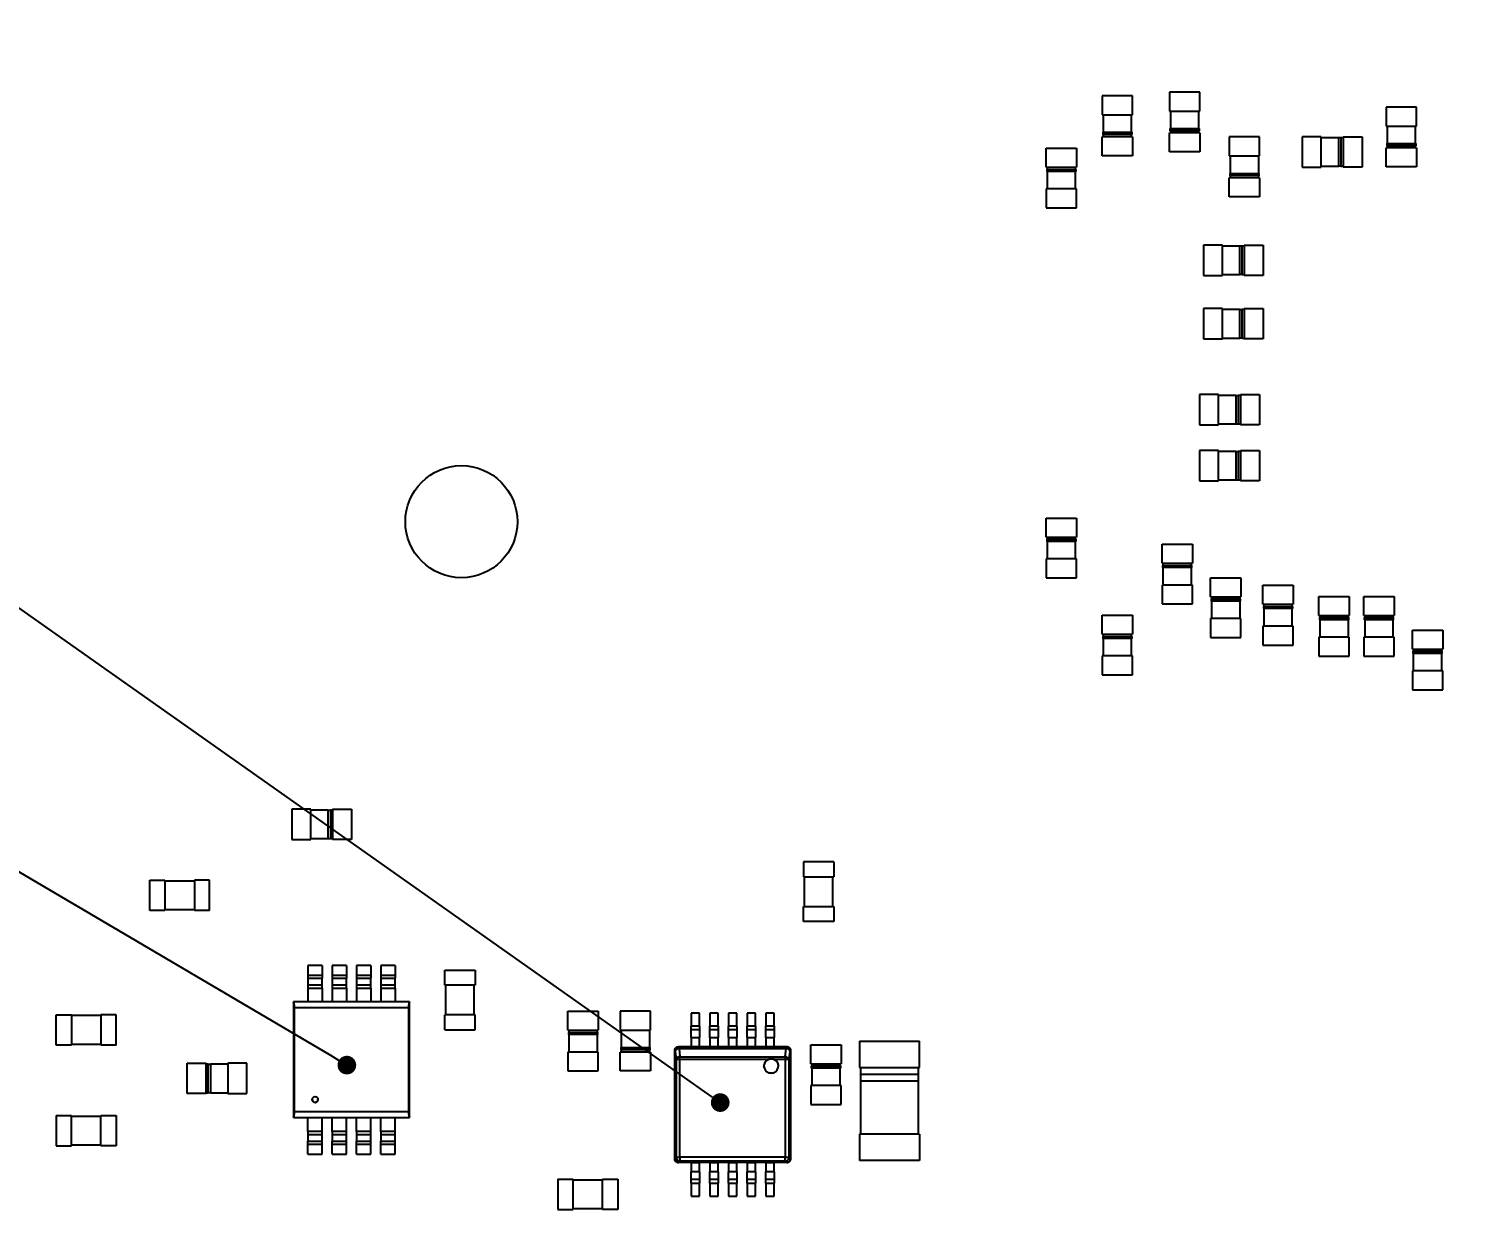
# Model space of a CAD drawing. Header units: millimetres. Extents: x 461 to 1302, y 117 to 711.
# Drawn here: x 994.2 to 1070.6, y 510.1 to 573.3 of the extents above; entities that cross this region are included whole.
import ezdxf
from ezdxf import colors
from ezdxf.entities.mleader import LeaderData, LeaderLine
from ezdxf.math import Vec2, Vec3

# ---------------------------------------------------------------- set-up
doc = ezdxf.new("R2010")
doc.units = ezdxf.units.MM
doc.layers.get('0').update_dxf_attribs({"lineweight": 50})
doc.styles.add('GOST-2.304_Type-B_italic', font='GOST Common Italic.ttf')
doc.dimstyles.new('ISO-25', dxfattribs={"dimtxt": 2.5, "dimasz": 2.5, "dimexe": 1.25, "dimexo": 0.625, "dimtad": 1, "dimtxsty": 'Standard', "dimcen": 2.5, "dimadec": 0, "dimazin": 0, "dimtfac": 1, "dimtmove": 0, "dimatfit": 3, "dimfxl": 1, "dimarcsym": 0})

# ---------------------------------------------------------------- blocks, each defined once
blk = doc.blocks.new('_Dot')
at = {"color": 0, "linetype": 'ByBlock', "lineweight": -2}
blk.add_line((-0.5, 0), (-1, 0), dxfattribs=at)
at = {"color": 0, "linetype": 'ByBlock', "lineweight": 90, "const_width": 0.5}
blk.add_lwpolyline([(-0.25, 0, 1), (0.25, 0, 1)], format="xyb", close=True, dxfattribs=at)
blk = doc.blocks.new('_Open30')
at = {"color": 0, "linetype": 'ByBlock', "lineweight": -2}
for p, q in [((-1, 0.268), (0, 0)), ((0, 0), (-1, -0.268)), ((0, 0), (-1, 0))]:
    blk.add_line(p, q, dxfattribs=at)
blk = doc.blocks.new('*D58')
at = {"color": 0, "lineweight": -2, "transparency": 16777216}
for p, q in [((948.599, 537.973), (948.599, 693.937)), ((1213.414, 641.524), (1213.414, 693.937)), ((1209.414, 692.687), (952.599, 692.687))]:
    blk.add_line(p, q, dxfattribs=at)
at = {"layer": 'Defpoints', "color": 0, "lineweight": 20, "transparency": 16777216}
for p in [(948.599, 692.687), (1213.414, 640.899), (948.599, 537.348)]:
    blk.add_point(p, dxfattribs=at)
at = {"color": 0, "lineweight": -2, "transparency": 16777216, "xscale": 4, "yscale": 4, "zscale": 4, "rotation": 180}
blk.add_blockref('_Open30', (948.599, 692.687), dxfattribs=at)
at = {"color": 0, "lineweight": -2, "transparency": 16777216, "xscale": 4, "yscale": 4, "zscale": 4}
blk.add_blockref('_Open30', (1213.414, 692.687), dxfattribs=at)
at = {"color": 0, "lineweight": 20, "transparency": 16777216, "insert": (1081.006, 695.312), "char_height": 4, "attachment_point": 5, "style": 'GOST-2.304_Type-B_italic'}
blk.add_mtext('133*', dxfattribs=at)

msp = doc.modelspace()

# ---------------------------------------------------------------- linework, layer by layer
at = {"color": 7, "linetype": 'Continuous', "lineweight": 25}
for p, q in [((1055.234, 569.905), (1055.234, 568.889)), ((1056.858, 569.905), (1055.234, 569.905)), ((1056.858, 568.889), (1056.858, 569.905)), ((1051.634, 569.705), (1051.634, 568.689)), ((1053.258, 569.705), (1051.634, 569.705)), ((1053.258, 568.689), (1053.258, 569.705)), ((1066.834, 569.105), (1066.834, 568.089)), ((1068.458, 569.105), (1066.834, 569.105)), ((1068.458, 568.089), (1068.458, 569.105)), ((1051.634, 568.689), (1053.258, 568.689)), ((1051.684, 568.689), (1051.684, 567.755)), ((1053.208, 567.755), (1053.208, 568.689)), ((1055.234, 568.889), (1056.858, 568.889)), ((1055.284, 568.889), (1055.284, 567.955)), ((1056.808, 567.955), (1056.808, 568.889)), ((1051.678, 567.637), (1051.678, 567.755)), ((1051.678, 567.755), (1053.214, 567.755)), ((1051.678, 567.755), (1051.684, 567.755)), ((1053.214, 567.637), (1051.678, 567.637)), ((1051.678, 567.637), (1051.684, 567.637)), ((1051.684, 567.637), (1051.684, 567.521)), ((1053.208, 567.521), (1053.208, 567.637)), ((1053.214, 567.755), (1053.214, 567.637)), ((1056.858, 567.721), (1055.234, 567.721)), ((1055.234, 566.705), (1055.234, 567.721)), ((1055.278, 567.837), (1055.278, 567.955)), ((1055.278, 567.955), (1056.814, 567.955)), ((1055.278, 567.955), (1055.284, 567.955)), ((1056.814, 567.837), (1055.278, 567.837)), ((1055.278, 567.837), (1055.284, 567.837)), ((1055.284, 567.837), (1055.284, 567.721)), ((1056.808, 567.721), (1056.808, 567.837)), ((1056.814, 567.955), (1056.814, 567.837)), ((1056.858, 567.721), (1056.858, 566.705)), ((1066.834, 568.089), (1068.458, 568.089)), ((1066.884, 568.089), (1066.884, 567.155)), ((1068.408, 567.155), (1068.408, 568.089)), ((1048.634, 566.905), (1050.258, 566.905)), ((1048.634, 565.889), (1048.634, 566.905)), ((1050.258, 566.905), (1050.258, 565.889)), ((1053.258, 567.521), (1051.634, 567.521)), ((1051.634, 566.505), (1051.634, 567.521)), ((1053.258, 567.521), (1053.258, 566.505)), ((1058.434, 567.505), (1058.434, 566.489)), ((1060.058, 567.505), (1058.434, 567.505)), ((1060.058, 566.489), (1060.058, 567.505)), ((1062.341, 567.517), (1062.341, 565.893)), ((1063.357, 567.517), (1062.341, 567.517)), ((1063.357, 565.893), (1063.357, 567.517)), ((1064.291, 567.467), (1063.357, 567.467)), ((1064.291, 567.473), (1064.409, 567.473)), ((1064.291, 565.937), (1064.291, 567.473)), ((1064.409, 567.473), (1064.409, 565.937)), ((1064.525, 567.467), (1064.409, 567.467)), ((1064.525, 567.517), (1064.525, 565.893)), ((1064.525, 567.517), (1065.541, 567.517)), ((1065.541, 567.517), (1065.541, 565.893)), ((1068.458, 566.921), (1066.834, 566.921)), ((1066.834, 565.905), (1066.834, 566.921)), ((1066.878, 567.037), (1066.878, 567.155)), ((1066.878, 567.155), (1068.414, 567.155)), ((1066.878, 567.155), (1066.884, 567.155)), ((1068.414, 567.037), (1066.878, 567.037)), ((1066.878, 567.037), (1066.884, 567.037)), ((1066.884, 567.037), (1066.884, 566.921)), ((1068.408, 566.921), (1068.408, 567.037)), ((1068.414, 567.155), (1068.414, 567.037)), ((1068.458, 566.921), (1068.458, 565.905)), ((1053.258, 566.505), (1051.634, 566.505)), ((1056.858, 566.705), (1055.234, 566.705)), ((1058.434, 566.489), (1060.058, 566.489)), ((1058.484, 566.489), (1058.484, 565.555)), ((1060.008, 565.555), (1060.008, 566.489)), ((1048.634, 565.889), (1050.258, 565.889)), ((1048.678, 565.773), (1050.214, 565.773)), ((1048.678, 565.655), (1048.678, 565.773)), ((1050.214, 565.655), (1048.678, 565.655)), ((1048.684, 565.889), (1048.684, 565.773)), ((1048.684, 565.655), (1048.684, 564.721)), ((1050.208, 565.773), (1050.208, 565.889)), ((1050.214, 565.773), (1050.208, 565.773)), ((1050.208, 564.721), (1050.208, 565.655)), ((1050.214, 565.655), (1050.208, 565.655)), ((1050.214, 565.773), (1050.214, 565.655)), ((1060.058, 565.321), (1058.434, 565.321)), ((1058.434, 564.305), (1058.434, 565.321)), ((1058.478, 565.437), (1058.478, 565.555)), ((1058.478, 565.555), (1060.014, 565.555)), ((1058.478, 565.555), (1058.484, 565.555)), ((1060.014, 565.437), (1058.478, 565.437)), ((1058.478, 565.437), (1058.484, 565.437)), ((1058.484, 565.437), (1058.484, 565.321)), ((1060.008, 565.321), (1060.008, 565.437)), ((1060.014, 565.555), (1060.014, 565.437)), ((1060.058, 565.321), (1060.058, 564.305)), ((1062.341, 565.893), (1063.357, 565.893)), ((1063.357, 565.943), (1064.291, 565.943)), ((1064.409, 565.937), (1064.291, 565.937)), ((1064.409, 565.943), (1064.525, 565.943)), ((1065.541, 565.893), (1064.525, 565.893)), ((1068.458, 565.905), (1066.834, 565.905)), ((1050.258, 564.721), (1048.634, 564.721)), ((1048.634, 564.721), (1048.634, 563.705)), ((1050.258, 563.705), (1050.258, 564.721)), ((1048.634, 563.705), (1050.258, 563.705)), ((1060.058, 564.305), (1058.434, 564.305)), ((1057.046, 561.717), (1057.046, 560.093)), ((1058.062, 561.717), (1057.046, 561.717)), ((1058.062, 560.093), (1058.062, 561.717)), ((1058.996, 561.667), (1058.062, 561.667)), ((1058.996, 561.673), (1059.114, 561.673)), ((1058.996, 560.137), (1058.996, 561.673)), ((1059.114, 561.673), (1059.114, 560.137)), ((1059.23, 561.667), (1059.114, 561.667)), ((1059.23, 561.717), (1059.23, 560.093)), ((1059.23, 561.717), (1060.246, 561.717)), ((1060.246, 561.717), (1060.246, 560.093)), ((1057.046, 560.093), (1058.062, 560.093)), ((1058.062, 560.143), (1058.996, 560.143)), ((1059.114, 560.137), (1058.996, 560.137)), ((1059.114, 560.143), (1059.23, 560.143)), ((1060.246, 560.093), (1059.23, 560.093)), ((1057.046, 558.317), (1057.046, 556.693)), ((1058.062, 558.317), (1057.046, 558.317)), ((1058.062, 556.693), (1058.062, 558.317)), ((1058.996, 558.267), (1058.062, 558.267)), ((1058.996, 558.273), (1059.114, 558.273)), ((1058.996, 556.737), (1058.996, 558.273)), ((1059.114, 558.273), (1059.114, 556.737)), ((1059.23, 558.267), (1059.114, 558.267)), ((1059.23, 558.317), (1059.23, 556.693)), ((1059.23, 558.317), (1060.246, 558.317)), ((1060.246, 558.317), (1060.246, 556.693)), ((1057.046, 556.693), (1058.062, 556.693)), ((1058.062, 556.743), (1058.996, 556.743)), ((1059.114, 556.737), (1058.996, 556.737)), ((1059.114, 556.743), (1059.23, 556.743)), ((1060.246, 556.693), (1059.23, 556.693)), ((1056.846, 553.717), (1056.846, 552.093)), ((1057.862, 553.717), (1056.846, 553.717)), ((1057.862, 552.093), (1057.862, 553.717)), ((1058.796, 553.667), (1057.862, 553.667)), ((1058.796, 552.137), (1058.796, 553.673)), ((1058.796, 553.673), (1058.914, 553.673)), ((1058.914, 553.673), (1058.914, 552.137)), ((1059.03, 553.667), (1058.914, 553.667)), ((1059.03, 553.717), (1059.03, 552.093)), ((1059.03, 553.717), (1060.046, 553.717)), ((1060.046, 553.717), (1060.046, 552.093)), ((1056.846, 552.093), (1057.862, 552.093)), ((1057.862, 552.143), (1058.796, 552.143)), ((1058.914, 552.137), (1058.796, 552.137)), ((1058.914, 552.143), (1059.03, 552.143)), ((1060.046, 552.093), (1059.03, 552.093)), ((1056.846, 550.717), (1056.846, 549.093)), ((1057.862, 550.717), (1056.846, 550.717)), ((1057.862, 549.093), (1057.862, 550.717)), ((1059.03, 550.717), (1059.03, 549.093)), ((1059.03, 550.717), (1060.046, 550.717)), ((1060.046, 550.717), (1060.046, 549.093)), ((1058.796, 550.667), (1057.862, 550.667)), ((1058.796, 550.673), (1058.914, 550.673)), ((1058.796, 549.137), (1058.796, 550.673)), ((1058.914, 550.673), (1058.914, 549.137)), ((1059.03, 550.667), (1058.914, 550.667)), ((1056.846, 549.093), (1057.862, 549.093)), ((1057.862, 549.143), (1058.796, 549.143)), ((1058.914, 549.137), (1058.796, 549.137)), ((1058.914, 549.143), (1059.03, 549.143)), ((1060.046, 549.093), (1059.03, 549.093)), ((1048.634, 547.105), (1050.258, 547.105)), ((1048.634, 546.089), (1048.634, 547.105)), ((1050.258, 547.105), (1050.258, 546.089)), ((1048.634, 546.089), (1050.258, 546.089)), ((1048.678, 545.973), (1050.214, 545.973)), ((1048.678, 545.855), (1048.678, 545.973)), ((1050.214, 545.855), (1048.678, 545.855)), ((1048.684, 546.089), (1048.684, 545.973)), ((1048.684, 545.855), (1048.684, 544.921)), ((1050.208, 545.973), (1050.208, 546.089)), ((1050.214, 545.973), (1050.208, 545.973)), ((1050.208, 544.921), (1050.208, 545.855)), ((1050.214, 545.855), (1050.208, 545.855)), ((1050.214, 545.973), (1050.214, 545.855)), ((1054.834, 545.705), (1056.458, 545.705)), ((1054.834, 544.689), (1054.834, 545.705)), ((1056.458, 545.705), (1056.458, 544.689)), ((1050.258, 544.921), (1048.634, 544.921)), ((1048.634, 544.921), (1048.634, 543.905)), ((1050.258, 543.905), (1050.258, 544.921)), ((1054.834, 544.689), (1056.458, 544.689)), ((1054.884, 544.689), (1054.884, 544.573)), ((1056.408, 544.573), (1056.408, 544.689)), ((1048.634, 543.905), (1050.258, 543.905)), ((1054.878, 544.573), (1056.414, 544.573)), ((1054.878, 544.455), (1054.878, 544.573)), ((1056.414, 544.455), (1054.878, 544.455)), ((1054.884, 544.455), (1054.884, 543.521)), ((1056.414, 544.573), (1056.408, 544.573)), ((1056.408, 543.521), (1056.408, 544.455)), ((1056.414, 544.455), (1056.408, 544.455)), ((1056.414, 544.573), (1056.414, 544.455)), ((1057.434, 543.905), (1059.058, 543.905)), ((1057.434, 542.889), (1057.434, 543.905)), ((1059.058, 543.905), (1059.058, 542.889)), ((1056.458, 543.521), (1054.834, 543.521)), ((1054.834, 543.521), (1054.834, 542.505)), ((1056.458, 542.505), (1056.458, 543.521)), ((1060.234, 543.505), (1061.858, 543.505)), ((1060.234, 542.489), (1060.234, 543.505)), ((1061.858, 543.505), (1061.858, 542.489)), ((1054.834, 542.505), (1056.458, 542.505)), ((1057.434, 542.889), (1059.058, 542.889)), ((1057.478, 542.773), (1059.014, 542.773)), ((1057.478, 542.655), (1057.478, 542.773)), ((1059.014, 542.655), (1057.478, 542.655)), ((1057.484, 542.889), (1057.484, 542.773)), ((1057.484, 542.655), (1057.484, 541.721)), ((1059.008, 542.773), (1059.008, 542.889)), ((1059.014, 542.773), (1059.008, 542.773)), ((1059.008, 541.721), (1059.008, 542.655)), ((1059.014, 542.655), (1059.008, 542.655)), ((1059.014, 542.773), (1059.014, 542.655)), ((1060.234, 542.489), (1061.858, 542.489)), ((1060.278, 542.373), (1061.814, 542.373)), ((1060.278, 542.255), (1060.278, 542.373)), ((1060.284, 542.489), (1060.284, 542.373)), ((1061.808, 542.373), (1061.808, 542.489)), ((1061.814, 542.373), (1061.808, 542.373)), ((1061.814, 542.373), (1061.814, 542.255)), ((1063.234, 542.905), (1064.858, 542.905)), ((1063.234, 541.889), (1063.234, 542.905)), ((1064.858, 542.905), (1064.858, 541.889)), ((1065.634, 542.905), (1067.258, 542.905)), ((1065.634, 541.889), (1065.634, 542.905)), ((1067.258, 542.905), (1067.258, 541.889)), ((1051.634, 541.905), (1053.258, 541.905)), ((1051.634, 540.889), (1051.634, 541.905)), ((1053.258, 541.905), (1053.258, 540.889)), ((1059.058, 541.721), (1057.434, 541.721)), ((1057.434, 541.721), (1057.434, 540.705)), ((1059.058, 540.705), (1059.058, 541.721)), ((1061.814, 542.255), (1060.278, 542.255)), ((1060.284, 542.255), (1060.284, 541.321)), ((1061.808, 541.321), (1061.808, 542.255)), ((1061.814, 542.255), (1061.808, 542.255)), ((1063.234, 541.889), (1064.858, 541.889)), ((1063.278, 541.773), (1064.814, 541.773)), ((1063.278, 541.655), (1063.278, 541.773)), ((1064.814, 541.655), (1063.278, 541.655)), ((1063.284, 541.889), (1063.284, 541.773)), ((1063.284, 541.655), (1063.284, 540.721)), ((1064.808, 541.773), (1064.808, 541.889)), ((1064.814, 541.773), (1064.808, 541.773)), ((1064.808, 540.721), (1064.808, 541.655)), ((1064.814, 541.655), (1064.808, 541.655)), ((1064.814, 541.773), (1064.814, 541.655)), ((1065.634, 541.889), (1067.258, 541.889)), ((1065.678, 541.773), (1067.214, 541.773)), ((1065.678, 541.655), (1065.678, 541.773)), ((1067.214, 541.655), (1065.678, 541.655)), ((1065.684, 541.889), (1065.684, 541.773)), ((1065.684, 541.655), (1065.684, 540.721)), ((1067.208, 541.773), (1067.208, 541.889)), ((1067.214, 541.773), (1067.208, 541.773)), ((1067.208, 540.721), (1067.208, 541.655)), ((1067.214, 541.655), (1067.208, 541.655)), ((1067.214, 541.773), (1067.214, 541.655)), ((1051.634, 540.889), (1053.258, 540.889)), ((1051.678, 540.773), (1053.214, 540.773)), ((1051.678, 540.655), (1051.678, 540.773)), ((1051.678, 540.773), (1051.678, 540.773)), ((1051.684, 540.889), (1051.684, 540.773)), ((1051.684, 540.773), (1051.684, 540.773)), ((1053.208, 540.773), (1053.208, 540.889)), ((1053.214, 540.773), (1053.208, 540.773)), ((1053.214, 540.773), (1053.214, 540.655)), ((1061.858, 541.321), (1060.234, 541.321)), ((1060.234, 541.321), (1060.234, 540.305)), ((1061.858, 540.305), (1061.858, 541.321)), ((1068.234, 541.105), (1069.858, 541.105)), ((1068.234, 540.089), (1068.234, 541.105)), ((1069.858, 541.105), (1069.858, 540.089)), ((1053.214, 540.655), (1051.678, 540.655)), ((1051.684, 540.655), (1051.684, 539.721)), ((1053.208, 539.721), (1053.208, 540.655)), ((1053.214, 540.655), (1053.208, 540.655)), ((1057.434, 540.705), (1059.058, 540.705)), ((1060.234, 540.305), (1061.858, 540.305)), ((1064.858, 540.721), (1063.234, 540.721)), ((1063.234, 540.721), (1063.234, 539.705)), ((1064.858, 539.705), (1064.858, 540.721)), ((1067.258, 540.721), (1065.634, 540.721)), ((1065.634, 540.721), (1065.634, 539.705)), ((1067.258, 539.705), (1067.258, 540.721)), ((1068.234, 540.089), (1069.858, 540.089)), ((1068.284, 540.089), (1068.284, 539.973)), ((1069.808, 539.973), (1069.808, 540.089)), ((1053.258, 539.721), (1051.634, 539.721)), ((1051.634, 539.721), (1051.634, 538.705)), ((1053.258, 538.705), (1053.258, 539.721)), ((1063.234, 539.705), (1064.858, 539.705)), ((1065.634, 539.705), (1067.258, 539.705)), ((1068.278, 539.973), (1069.814, 539.973)), ((1068.278, 539.855), (1068.278, 539.973)), ((1069.814, 539.855), (1068.278, 539.855)), ((1068.284, 539.855), (1068.284, 538.921)), ((1069.814, 539.973), (1069.808, 539.973)), ((1069.808, 538.921), (1069.808, 539.855)), ((1069.814, 539.855), (1069.808, 539.855)), ((1069.814, 539.973), (1069.814, 539.855)), ((1051.634, 538.705), (1053.258, 538.705)), ((1069.858, 538.921), (1068.234, 538.921)), ((1068.234, 538.921), (1068.234, 537.905)), ((1069.858, 537.905), (1069.858, 538.921)), ((1068.234, 537.905), (1069.858, 537.905)), ((1008.246, 531.517), (1008.246, 529.893)), ((1009.262, 531.517), (1008.246, 531.517)), ((1009.262, 529.893), (1009.262, 531.517)), ((1010.196, 531.467), (1009.262, 531.467)), ((1010.196, 531.473), (1010.314, 531.473)), ((1010.196, 529.937), (1010.196, 531.473)), ((1010.314, 531.473), (1010.314, 529.937)), ((1010.43, 531.467), (1010.314, 531.467)), ((1010.43, 531.517), (1010.43, 529.893)), ((1010.43, 531.517), (1011.446, 531.517)), ((1011.446, 531.517), (1011.446, 529.893)), ((1008.246, 529.893), (1009.262, 529.893)), ((1009.262, 529.943), (1010.196, 529.943)), ((1010.314, 529.937), (1010.196, 529.937)), ((1010.314, 529.943), (1010.43, 529.943)), ((1011.446, 529.893), (1010.43, 529.893)), ((1037.258, 528.705), (1035.634, 528.705)), ((1035.634, 528.705), (1035.634, 527.893)), ((1037.258, 528.705), (1037.258, 527.893)), ((1035.634, 527.893), (1037.258, 527.893)), ((1035.684, 527.893), (1035.684, 526.317)), ((1037.208, 526.317), (1037.208, 527.893)), ((1000.646, 526.093), (1000.646, 527.717)), ((1000.646, 527.717), (1001.458, 527.717)), ((1001.458, 527.717), (1001.458, 526.093)), ((1003.034, 527.667), (1001.458, 527.667)), ((1003.034, 527.717), (1003.034, 526.093)), ((1003.846, 527.717), (1003.034, 527.717)), ((1003.846, 526.093), (1003.846, 527.717)), ((1035.634, 526.317), (1037.258, 526.317)), ((1035.634, 525.505), (1035.634, 526.317)), ((1037.258, 526.317), (1037.258, 525.505)), ((1001.458, 526.093), (1000.646, 526.093)), ((1001.458, 526.143), (1003.034, 526.143)), ((1003.846, 526.093), (1003.034, 526.093)), ((1037.258, 525.505), (1035.634, 525.505)), ((1009.878, 523.159), (1009.116, 523.159)), ((1009.116, 523.159), (1009.116, 522.637)), ((1009.116, 522.637), (1009.878, 522.637)), ((1009.878, 522.462), (1009.116, 522.462)), ((1009.116, 522.462), (1009.116, 522.12)), ((1009.878, 523.159), (1009.878, 522.637)), ((1009.878, 522.12), (1009.878, 522.462)), ((1011.178, 523.159), (1010.416, 523.159)), ((1010.416, 523.159), (1010.416, 522.637)), ((1010.416, 522.637), (1011.178, 522.637)), ((1011.178, 522.462), (1010.416, 522.462)), ((1010.416, 522.462), (1010.416, 522.12)), ((1011.178, 523.159), (1011.178, 522.637)), ((1011.178, 522.12), (1011.178, 522.462)), ((1012.476, 523.159), (1011.714, 523.159)), ((1011.714, 523.159), (1011.714, 522.637)), ((1011.714, 522.637), (1012.476, 522.637)), ((1012.476, 522.462), (1011.714, 522.462)), ((1011.714, 522.462), (1011.714, 522.12)), ((1012.476, 523.159), (1012.476, 522.637)), ((1012.476, 522.12), (1012.476, 522.462)), ((1013.776, 523.159), (1013.014, 523.159)), ((1013.014, 523.159), (1013.014, 522.637)), ((1013.014, 522.637), (1013.776, 522.637)), ((1013.776, 522.462), (1013.014, 522.462)), ((1013.014, 522.462), (1013.014, 522.12)), ((1013.776, 523.159), (1013.776, 522.637)), ((1013.776, 522.12), (1013.776, 522.462)), ((1016.434, 522.093), (1016.434, 522.905)), ((1016.434, 522.905), (1018.058, 522.905)), ((1018.058, 522.905), (1018.058, 522.093)), ((1009.116, 522.12), (1009.878, 522.12)), ((1009.116, 521.943), (1009.116, 521.203)), ((1009.116, 521.943), (1009.878, 521.943)), ((1009.878, 521.943), (1009.878, 521.203)), ((1010.416, 522.12), (1011.178, 522.12)), ((1010.416, 521.943), (1010.416, 521.203)), ((1010.416, 521.943), (1011.178, 521.943)), ((1011.178, 521.943), (1011.178, 521.203)), ((1011.714, 522.12), (1012.476, 522.12)), ((1011.714, 521.943), (1011.714, 521.203)), ((1011.714, 521.943), (1012.476, 521.943)), ((1012.476, 521.943), (1012.476, 521.203)), ((1013.014, 522.12), (1013.776, 522.12)), ((1013.014, 521.943), (1013.776, 521.943)), ((1013.014, 521.943), (1013.014, 521.203)), ((1013.776, 521.943), (1013.776, 521.203)), ((1018.058, 522.093), (1016.434, 522.093)), ((1016.484, 522.093), (1016.484, 520.517)), ((1018.008, 520.517), (1018.008, 522.093)), ((1008.348, 521.2), (1008.346, 521.203)), ((1008.346, 521.203), (1008.346, 515.007)), ((1009.116, 521.204), (1008.348, 521.204)), ((1008.348, 521.204), (1008.348, 521.203)), ((1008.348, 521.203), (1008.348, 515.007)), ((1008.348, 521.203), (1008.398, 520.899)), ((1014.544, 521.203), (1008.348, 521.203)), ((1008.398, 520.899), (1008.348, 521.203)), ((1008.398, 515.311), (1008.398, 520.899)), ((1008.398, 520.899), (1014.494, 520.899)), ((1010.416, 521.204), (1009.878, 521.204)), ((1011.714, 521.204), (1011.178, 521.204)), ((1013.014, 521.204), (1012.476, 521.204)), ((1014.544, 521.204), (1013.776, 521.204)), ((1014.493, 520.899), (1014.544, 521.203)), ((1014.544, 521.203), (1014.494, 520.899)), ((1014.494, 520.899), (1014.494, 515.311)), ((1014.544, 521.203), (1014.544, 521.204)), ((1014.544, 515.007), (1014.544, 521.203)), ((1014.546, 521.203), (1014.544, 521.2)), ((1014.546, 515.007), (1014.546, 521.203)), ((995.646, 518.893), (995.646, 520.517)), ((995.646, 520.517), (996.458, 520.517)), ((996.458, 520.517), (996.458, 518.893)), ((998.034, 520.467), (996.458, 520.467)), ((998.034, 520.517), (998.034, 518.893)), ((998.846, 520.517), (998.034, 520.517)), ((998.846, 518.893), (998.846, 520.517)), ((1018.058, 520.517), (1016.434, 520.517)), ((1016.434, 519.705), (1016.434, 520.517)), ((1018.058, 519.705), (1018.058, 520.517)), ((1023.034, 520.705), (1024.658, 520.705)), ((1023.034, 519.689), (1023.034, 520.705)), ((1024.658, 520.705), (1024.658, 519.689)), ((1025.834, 520.705), (1025.834, 519.689)), ((1027.458, 520.705), (1025.834, 520.705)), ((1027.458, 519.689), (1027.458, 520.705)), ((1030.066, 520.605), (1029.626, 520.605)), ((1029.626, 520.605), (1029.626, 519.905)), ((1030.066, 519.905), (1030.066, 520.605)), ((1031.066, 520.605), (1030.626, 520.605)), ((1030.626, 520.605), (1030.626, 519.905)), ((1031.066, 519.905), (1031.066, 520.605)), ((1032.066, 520.605), (1031.626, 520.605)), ((1031.626, 520.605), (1031.626, 519.905)), ((1032.066, 519.905), (1032.066, 520.605)), ((1033.066, 520.605), (1032.626, 520.605)), ((1032.626, 520.605), (1032.626, 519.905)), ((1033.066, 519.905), (1033.066, 520.605)), ((1034.066, 520.605), (1033.626, 520.605)), ((1033.626, 520.605), (1033.626, 519.905)), ((1034.066, 519.905), (1034.066, 520.605)), ((1016.434, 519.705), (1018.058, 519.705)), ((1023.034, 519.689), (1024.658, 519.689)), ((1023.078, 519.573), (1024.614, 519.573)), ((1023.078, 519.455), (1023.078, 519.573)), ((1024.614, 519.455), (1023.078, 519.455)), ((1023.084, 519.689), (1023.084, 519.573)), ((1023.084, 519.455), (1023.084, 518.521)), ((1024.608, 519.573), (1024.608, 519.689)), ((1024.614, 519.573), (1024.608, 519.573)), ((1024.608, 518.521), (1024.608, 519.455)), ((1024.614, 519.455), (1024.608, 519.455)), ((1024.614, 519.573), (1024.614, 519.455)), ((1025.834, 519.689), (1027.458, 519.689)), ((1025.884, 519.689), (1025.884, 518.755)), ((1027.408, 518.755), (1027.408, 519.689)), ((1030.066, 519.905), (1029.626, 519.905)), ((1029.626, 519.705), (1029.626, 519.905)), ((1030.066, 519.705), (1029.626, 519.705)), ((1029.626, 519.305), (1029.626, 519.705)), ((1030.066, 519.905), (1030.066, 519.705)), ((1030.066, 519.705), (1030.066, 519.305)), ((1031.066, 519.905), (1030.626, 519.905)), ((1030.626, 519.705), (1030.626, 519.905)), ((1031.066, 519.705), (1030.626, 519.705)), ((1030.626, 519.305), (1030.626, 519.705)), ((1031.066, 519.905), (1031.066, 519.705)), ((1031.066, 519.705), (1031.066, 519.305)), ((1032.066, 519.905), (1031.626, 519.905)), ((1031.626, 519.705), (1031.626, 519.905)), ((1032.066, 519.705), (1031.626, 519.705)), ((1031.626, 519.305), (1031.626, 519.705)), ((1032.066, 519.905), (1032.066, 519.705)), ((1032.066, 519.705), (1032.066, 519.305)), ((1033.066, 519.905), (1032.626, 519.905)), ((1032.626, 519.705), (1032.626, 519.905)), ((1033.066, 519.705), (1032.626, 519.705)), ((1032.626, 519.305), (1032.626, 519.705)), ((1033.066, 519.905), (1033.066, 519.705)), ((1033.066, 519.705), (1033.066, 519.305)), ((1034.066, 519.905), (1033.626, 519.905)), ((1033.626, 519.705), (1033.626, 519.905)), ((1034.066, 519.705), (1033.626, 519.705)), ((1033.626, 519.305), (1033.626, 519.705)), ((1034.066, 519.905), (1034.066, 519.705)), ((1034.066, 519.705), (1034.066, 519.305)), ((996.458, 518.893), (995.646, 518.893)), ((996.458, 518.943), (998.034, 518.943)), ((998.846, 518.893), (998.034, 518.893)), ((1025.878, 518.637), (1025.878, 518.755)), ((1025.878, 518.755), (1027.414, 518.755)), ((1025.878, 518.755), (1025.884, 518.755)), ((1027.414, 518.637), (1025.878, 518.637)), ((1025.878, 518.637), (1025.884, 518.637)), ((1025.884, 518.637), (1025.884, 518.521)), ((1027.408, 518.521), (1027.408, 518.637)), ((1027.414, 518.755), (1027.414, 518.637)), ((1028.747, 518.605), (1028.746, 518.605)), ((1028.746, 518.605), (1028.746, 512.805)), ((1028.747, 512.805), (1028.747, 518.605)), ((1028.747, 518.605), (1028.78, 518.573)), ((1028.78, 518.573), (1028.827, 518.123)), ((1028.946, 518.805), (1028.946, 518.804)), ((1029.626, 518.805), (1028.946, 518.805)), ((1028.946, 518.804), (1028.978, 518.772)), ((1028.946, 518.804), (1034.746, 518.804)), ((1028.978, 518.772), (1028.978, 518.714)), ((1028.978, 518.772), (1034.713, 518.772)), ((1028.978, 518.714), (1029.026, 518.264)), ((1028.978, 518.714), (1034.713, 518.714)), ((1029.626, 519.305), (1030.066, 519.305)), ((1029.626, 519.305), (1029.626, 518.805)), ((1030.066, 518.805), (1029.626, 518.805)), ((1030.066, 518.805), (1030.066, 519.305)), ((1030.626, 518.805), (1030.066, 518.805)), ((1030.626, 519.305), (1031.066, 519.305)), ((1030.626, 519.305), (1030.626, 518.805)), ((1031.066, 518.805), (1030.626, 518.805)), ((1031.066, 518.805), (1031.066, 519.305)), ((1031.626, 518.805), (1031.066, 518.805)), ((1031.626, 519.305), (1032.066, 519.305)), ((1031.626, 519.305), (1031.626, 518.805)), ((1032.066, 518.805), (1031.626, 518.805)), ((1032.066, 518.805), (1032.066, 519.305)), ((1032.626, 518.805), (1032.066, 518.805)), ((1032.626, 519.305), (1033.066, 519.305)), ((1032.626, 519.305), (1032.626, 518.805)), ((1033.066, 518.805), (1032.626, 518.805)), ((1033.066, 518.805), (1033.066, 519.305)), ((1033.626, 518.805), (1033.066, 518.805)), ((1033.626, 519.305), (1034.066, 519.305)), ((1033.626, 519.305), (1033.626, 518.805)), ((1034.066, 518.805), (1033.626, 518.805)), ((1034.066, 518.805), (1034.066, 519.305)), ((1034.746, 518.805), (1034.066, 518.805)), ((1034.666, 518.264), (1034.713, 518.714)), ((1034.713, 518.772), (1034.746, 518.804)), ((1034.713, 518.714), (1034.713, 518.772)), ((1034.799, 518.798), (1034.743, 518.805)), ((1034.746, 518.804), (1034.746, 518.805)), ((1034.912, 518.573), (1034.865, 518.123)), ((1034.945, 518.605), (1034.912, 518.573)), ((1034.945, 518.605), (1034.945, 512.805)), ((1034.946, 518.605), (1034.945, 518.605)), ((1034.946, 518.605), (1034.946, 512.805)), ((1036.034, 518.905), (1037.658, 518.905)), ((1036.034, 517.889), (1036.034, 518.905)), ((1037.658, 518.905), (1037.658, 517.889)), ((1038.646, 519.105), (1038.646, 517.683)), ((1038.646, 519.105), (1041.846, 519.105)), ((1041.846, 517.683), (1041.846, 519.105)), ((1002.646, 517.917), (1003.662, 517.917)), ((1002.646, 516.293), (1002.646, 517.917)), ((1003.662, 516.293), (1003.662, 517.917)), ((1003.778, 517.867), (1003.662, 517.867)), ((1003.778, 516.337), (1003.778, 517.873)), ((1003.778, 517.873), (1003.896, 517.873)), ((1003.896, 517.873), (1003.896, 516.337)), ((1004.83, 517.867), (1003.896, 517.867)), ((1005.846, 517.917), (1004.83, 517.917)), ((1004.83, 517.917), (1004.83, 516.293)), ((1005.846, 516.293), (1005.846, 517.917)), ((1024.658, 518.521), (1023.034, 518.521)), ((1023.034, 518.521), (1023.034, 517.505)), ((1024.658, 517.505), (1024.658, 518.521)), ((1027.458, 518.521), (1025.834, 518.521)), ((1025.834, 517.505), (1025.834, 518.521)), ((1027.458, 518.521), (1027.458, 517.505)), ((1029.026, 518.123), (1028.827, 518.123)), ((1028.827, 518.123), (1028.827, 512.885)), ((1029.026, 518.123), (1029.026, 518.264)), ((1029.026, 518.264), (1034.666, 518.264)), ((1033.747, 518.123), (1029.026, 518.123)), ((1029.026, 512.885), (1029.026, 518.123)), ((1033.664, 518.064), (1033.753, 518.124)), ((1034.068, 518.127), (1034.118, 518.093)), ((1034.666, 518.123), (1034.078, 518.123)), ((1034.666, 518.264), (1034.666, 518.123)), ((1034.865, 518.123), (1034.666, 518.123)), ((1034.666, 518.123), (1034.666, 512.885)), ((1034.865, 518.123), (1034.865, 512.885)), ((1036.034, 517.889), (1036.034, 517.889)), ((1036.034, 517.889), (1037.658, 517.889)), ((1036.084, 517.889), (1036.084, 517.773)), ((1036.084, 517.889), (1036.084, 517.889)), ((1037.608, 517.773), (1037.608, 517.889)), ((1037.608, 517.889), (1037.608, 517.889)), ((1037.658, 517.889), (1037.658, 517.889)), ((1023.034, 517.505), (1024.658, 517.505)), ((1027.458, 517.505), (1025.834, 517.505)), ((1033.536, 517.717), (1033.526, 517.766)), ((1033.912, 517.385), (1033.827, 517.401)), ((1033.976, 517.397), (1033.912, 517.385)), ((1036.078, 517.773), (1037.614, 517.773)), ((1036.078, 517.655), (1036.078, 517.773)), ((1037.614, 517.655), (1036.078, 517.655)), ((1036.084, 517.655), (1036.084, 516.721)), ((1037.614, 517.773), (1037.608, 517.773)), ((1037.608, 516.721), (1037.608, 517.655)), ((1037.614, 517.655), (1037.608, 517.655)), ((1037.614, 517.773), (1037.614, 517.655)), ((1038.646, 517.683), (1041.846, 517.683)), ((1038.692, 517.327), (1038.692, 516.971)), ((1038.692, 517.327), (1041.8, 517.327)), ((1038.696, 517.683), (1038.696, 517.327)), ((1041.796, 517.327), (1041.796, 517.683)), ((1041.8, 517.327), (1041.796, 517.327)), ((1041.8, 516.971), (1041.8, 517.327)), ((1003.662, 516.293), (1002.646, 516.293)), ((1003.662, 516.343), (1003.778, 516.343)), ((1003.896, 516.337), (1003.778, 516.337)), ((1003.896, 516.343), (1004.83, 516.343)), ((1004.83, 516.293), (1005.846, 516.293)), ((1037.658, 516.721), (1036.034, 516.721)), ((1036.034, 516.721), (1036.034, 515.705)), ((1037.658, 515.705), (1037.658, 516.721)), ((1038.692, 516.971), (1041.8, 516.971)), ((1038.696, 516.971), (1038.696, 514.127)), ((1041.8, 516.971), (1041.796, 516.971)), ((1041.796, 514.127), (1041.796, 516.971)), ((1036.034, 515.705), (1037.658, 515.705)), ((995.646, 515.117), (995.646, 513.493)), ((995.646, 515.117), (996.458, 515.117)), ((996.458, 513.493), (996.458, 515.117)), ((998.034, 515.067), (996.458, 515.067)), ((998.034, 513.493), (998.034, 515.117)), ((998.034, 515.117), (998.846, 515.117)), ((998.846, 515.117), (998.846, 513.493)), ((1008.346, 515.007), (1008.348, 515.011)), ((1008.348, 515.007), (1008.398, 515.312)), ((1008.398, 515.311), (1008.348, 515.007)), ((1008.348, 515.007), (1009.116, 515.007)), ((1008.348, 515.007), (1008.348, 515.007)), ((1008.348, 515.007), (1014.544, 515.007)), ((1014.494, 515.311), (1008.398, 515.311)), ((1009.116, 514.267), (1009.116, 515.007)), ((1009.878, 515.007), (1010.416, 515.007)), ((1009.878, 514.267), (1009.878, 515.007)), ((1010.416, 514.267), (1010.416, 515.007)), ((1011.178, 515.007), (1011.714, 515.007)), ((1011.178, 514.267), (1011.178, 515.007)), ((1011.714, 514.267), (1011.714, 515.007)), ((1012.476, 515.007), (1013.014, 515.007)), ((1012.476, 514.267), (1012.476, 515.007)), ((1013.014, 514.267), (1013.014, 515.007)), ((1013.776, 515.007), (1014.544, 515.007)), ((1013.776, 514.267), (1013.776, 515.007)), ((1014.544, 515.007), (1014.493, 515.311)), ((1014.494, 515.312), (1014.544, 515.007)), ((1014.544, 515.011), (1014.546, 515.007)), ((1014.544, 515.007), (1014.544, 515.007)), ((1009.878, 514.267), (1009.116, 514.267)), ((1009.878, 514.091), (1009.116, 514.091)), ((1009.116, 514.091), (1009.116, 513.749)), ((1009.878, 513.749), (1009.878, 514.091)), ((1011.178, 514.267), (1010.416, 514.267)), ((1011.178, 514.091), (1010.416, 514.091)), ((1010.416, 514.091), (1010.416, 513.749)), ((1011.178, 513.749), (1011.178, 514.091)), ((1012.476, 514.267), (1011.714, 514.267)), ((1012.476, 514.091), (1011.714, 514.091)), ((1011.714, 514.091), (1011.714, 513.749)), ((1012.476, 513.749), (1012.476, 514.091)), ((1013.776, 514.267), (1013.014, 514.267)), ((1013.776, 514.091), (1013.014, 514.091)), ((1013.014, 514.091), (1013.014, 513.749)), ((1013.776, 513.749), (1013.776, 514.091)), ((1038.646, 514.127), (1038.646, 512.705)), ((1041.846, 514.127), (1038.646, 514.127)), ((1041.846, 514.127), (1041.846, 512.705)), ((995.646, 513.493), (996.458, 513.493)), ((996.458, 513.543), (998.034, 513.543)), ((998.846, 513.493), (998.034, 513.493)), ((1009.116, 513.749), (1009.878, 513.749)), ((1009.878, 513.573), (1009.116, 513.573)), ((1009.116, 513.051), (1009.116, 513.573)), ((1009.878, 513.051), (1009.878, 513.573)), ((1010.416, 513.749), (1011.178, 513.749)), ((1011.178, 513.573), (1010.416, 513.573)), ((1010.416, 513.051), (1010.416, 513.573)), ((1011.178, 513.051), (1011.178, 513.573)), ((1011.714, 513.749), (1012.476, 513.749)), ((1012.476, 513.573), (1011.714, 513.573)), ((1011.714, 513.051), (1011.714, 513.573)), ((1012.476, 513.051), (1012.476, 513.573)), ((1013.014, 513.749), (1013.776, 513.749)), ((1013.776, 513.573), (1013.014, 513.573)), ((1013.014, 513.051), (1013.014, 513.573)), ((1013.776, 513.051), (1013.776, 513.573)), ((1009.116, 513.051), (1009.878, 513.051)), ((1010.416, 513.051), (1011.178, 513.051)), ((1011.714, 513.051), (1012.476, 513.051)), ((1013.014, 513.051), (1013.776, 513.051)), ((1028.746, 512.808), (1028.753, 512.753)), ((1028.746, 512.805), (1028.747, 512.805)), ((1028.827, 512.885), (1028.747, 512.805)), ((1028.827, 512.885), (1029.026, 512.885)), ((1028.946, 512.607), (1029.026, 512.686)), ((1034.746, 512.607), (1028.946, 512.607)), ((1028.946, 512.607), (1028.946, 512.605)), ((1029.626, 512.605), (1028.946, 512.605)), ((1034.666, 512.885), (1029.026, 512.885)), ((1029.026, 512.885), (1029.026, 512.686)), ((1029.026, 512.686), (1034.666, 512.686)), ((1029.626, 512.605), (1030.066, 512.605)), ((1029.626, 512.605), (1029.626, 512.105)), ((1030.066, 512.105), (1030.066, 512.605)), ((1030.626, 512.605), (1030.066, 512.605)), ((1030.626, 512.605), (1031.066, 512.605)), ((1030.626, 512.605), (1030.626, 512.105)), ((1031.066, 512.105), (1031.066, 512.605)), ((1031.626, 512.605), (1031.066, 512.605)), ((1031.626, 512.605), (1032.066, 512.605)), ((1031.626, 512.605), (1031.626, 512.105)), ((1032.066, 512.105), (1032.066, 512.605)), ((1032.626, 512.605), (1032.066, 512.605)), ((1032.626, 512.605), (1033.066, 512.605)), ((1032.626, 512.605), (1032.626, 512.105)), ((1033.066, 512.105), (1033.066, 512.605)), ((1033.626, 512.605), (1033.066, 512.605)), ((1033.626, 512.605), (1034.066, 512.605)), ((1033.626, 512.605), (1033.626, 512.105)), ((1034.066, 512.105), (1034.066, 512.605)), ((1034.746, 512.605), (1034.066, 512.605)), ((1034.666, 512.686), (1034.666, 512.885)), ((1034.666, 512.885), (1034.865, 512.885)), ((1034.666, 512.686), (1034.746, 512.607)), ((1034.746, 512.605), (1034.746, 512.607)), ((1034.865, 512.885), (1034.945, 512.805)), ((1034.939, 512.753), (1034.946, 512.808)), ((1034.945, 512.805), (1034.946, 512.805)), ((1041.846, 512.705), (1038.646, 512.705)), ((1022.496, 511.717), (1022.496, 510.093)), ((1022.496, 511.717), (1023.308, 511.717)), ((1023.308, 510.093), (1023.308, 511.717)), ((1024.884, 511.717), (1025.696, 511.717)), ((1024.884, 510.093), (1024.884, 511.717)), ((1025.696, 511.717), (1025.696, 510.093)), ((1030.066, 512.105), (1029.626, 512.105)), ((1029.626, 511.705), (1029.626, 512.105)), ((1029.626, 511.705), (1030.066, 511.705)), ((1029.626, 511.505), (1029.626, 511.705)), ((1030.066, 512.105), (1030.066, 511.705)), ((1030.066, 511.705), (1030.066, 511.505)), ((1031.066, 512.105), (1030.626, 512.105)), ((1030.626, 511.705), (1030.626, 512.105)), ((1030.626, 511.705), (1031.066, 511.705)), ((1030.626, 511.505), (1030.626, 511.705)), ((1031.066, 512.105), (1031.066, 511.705)), ((1031.066, 511.705), (1031.066, 511.505)), ((1032.066, 512.105), (1031.626, 512.105)), ((1031.626, 511.705), (1031.626, 512.105)), ((1031.626, 511.705), (1032.066, 511.705)), ((1031.626, 511.505), (1031.626, 511.705)), ((1032.066, 512.105), (1032.066, 511.705)), ((1032.066, 511.705), (1032.066, 511.505)), ((1033.066, 512.105), (1032.626, 512.105)), ((1032.626, 511.705), (1032.626, 512.105)), ((1032.626, 511.705), (1033.066, 511.705)), ((1032.626, 511.505), (1032.626, 511.705)), ((1033.066, 512.105), (1033.066, 511.705)), ((1033.066, 511.705), (1033.066, 511.505)), ((1034.066, 512.105), (1033.626, 512.105)), ((1033.626, 511.705), (1033.626, 512.105)), ((1033.626, 511.705), (1034.066, 511.705)), ((1033.626, 511.505), (1033.626, 511.705)), ((1034.066, 512.105), (1034.066, 511.705)), ((1034.066, 511.705), (1034.066, 511.505)), ((1024.884, 511.667), (1023.308, 511.667)), ((1029.626, 511.505), (1030.066, 511.505)), ((1029.626, 511.505), (1029.626, 510.805)), ((1030.066, 510.805), (1030.066, 511.505)), ((1030.626, 511.505), (1031.066, 511.505)), ((1030.626, 511.505), (1030.626, 510.805)), ((1031.066, 510.805), (1031.066, 511.505)), ((1031.626, 511.505), (1032.066, 511.505)), ((1031.626, 511.505), (1031.626, 510.805)), ((1032.066, 510.805), (1032.066, 511.505)), ((1032.626, 511.505), (1033.066, 511.505)), ((1032.626, 511.505), (1032.626, 510.805)), ((1033.066, 510.805), (1033.066, 511.505)), ((1033.626, 511.505), (1034.066, 511.505)), ((1033.626, 511.505), (1033.626, 510.805)), ((1034.066, 510.805), (1034.066, 511.505)), ((1029.626, 510.805), (1030.066, 510.805)), ((1030.626, 510.805), (1031.066, 510.805)), ((1031.626, 510.805), (1032.066, 510.805)), ((1032.626, 510.805), (1033.066, 510.805)), ((1033.626, 510.805), (1034.066, 510.805)), ((1022.496, 510.093), (1023.308, 510.093)), ((1023.308, 510.143), (1024.884, 510.143)), ((1025.696, 510.093), (1024.884, 510.093))]:
    msp.add_line(p, q, dxfattribs=at)
for centre, radius in [((1017.328, 546.911), 3), ((1009.496, 515.981), 0.155)]:
    msp.add_circle(centre, radius, dxfattribs=at)
for centre, radius, start, end in [((1028.981, 518.57), 0.201, 90.71826, 179.28174), ((1028.968, 518.519), 0.196, 86.81583, 164.01023), ((1034.711, 518.57), 0.201, 0.71948, 89.27838), ((1034.724, 518.519), 0.196, 15.99123, 93.1827), ((1029.015, 518.069), 0.196, 86.81746, 164.0086), ((1033.912, 517.772), 0.388, 0, 180), ((1033.912, 517.772), 0.388, 115.24506, 64.75494), ((1034.677, 518.069), 0.196, 15.9914, 93.18254), ((1009.496, 515.981), 0.155, 180, 0), ((1029.028, 512.888), 0.201, 180.71948, 269.27838), ((1034.663, 512.888), 0.201, 270.72162, 359.28052)]:
    msp.add_arc(centre, radius, start, end, dxfattribs=at)
for points, knots in [([(1009.116, 522.637), (1009.116, 522.619), (1009.116, 522.582), (1009.116, 522.533), (1009.116, 522.493), (1009.116, 522.478), (1009.116, 522.471)], [0, 0, 0, 0, 0.249991, 0.499996, 0.750005, 1, 1, 1, 1]), ([(1009.878, 522.637), (1009.878, 522.619), (1009.878, 522.582), (1009.878, 522.533), (1009.878, 522.493), (1009.878, 522.478), (1009.878, 522.471)], [0, 0, 0, 0, 0.249991, 0.499996, 0.750005, 1, 1, 1, 1]), ([(1010.416, 522.637), (1010.416, 522.619), (1010.416, 522.582), (1010.416, 522.533), (1010.416, 522.493), (1010.416, 522.478), (1010.416, 522.471)], [0, 0, 0, 0, 0.249991, 0.499996, 0.750005, 1, 1, 1, 1]), ([(1011.178, 522.637), (1011.178, 522.619), (1011.178, 522.582), (1011.178, 522.533), (1011.178, 522.493), (1011.178, 522.478), (1011.178, 522.471)], [0, 0, 0, 0, 0.249991, 0.499996, 0.750005, 1, 1, 1, 1]), ([(1011.714, 522.637), (1011.714, 522.619), (1011.714, 522.582), (1011.714, 522.533), (1011.714, 522.493), (1011.714, 522.478), (1011.714, 522.471)], [0, 0, 0, 0, 0.249991, 0.499996, 0.750005, 1, 1, 1, 1]), ([(1012.476, 522.637), (1012.476, 522.619), (1012.476, 522.582), (1012.476, 522.533), (1012.476, 522.493), (1012.476, 522.478), (1012.476, 522.471)], [0, 0, 0, 0, 0.249991, 0.499996, 0.750005, 1, 1, 1, 1]), ([(1013.014, 522.637), (1013.014, 522.619), (1013.014, 522.582), (1013.014, 522.533), (1013.014, 522.493), (1013.014, 522.478), (1013.014, 522.471)], [0, 0, 0, 0, 0.249991, 0.499996, 0.750005, 1, 1, 1, 1]), ([(1013.776, 522.637), (1013.776, 522.619), (1013.776, 522.582), (1013.776, 522.533), (1013.776, 522.493), (1013.776, 522.478), (1013.776, 522.471)], [0, 0, 0, 0, 0.249991, 0.499996, 0.750005, 1, 1, 1, 1]), ([(1009.116, 522.11), (1009.116, 522.103), (1009.116, 522.088), (1009.116, 522.048), (1009.116, 521.998), (1009.116, 521.962), (1009.116, 521.943)], [0, 0, 0, 0, 0.250007, 0.500012, 0.750013, 1, 1, 1, 1]), ([(1009.878, 521.943), (1009.878, 521.962), (1009.878, 521.998), (1009.878, 522.048), (1009.878, 522.088), (1009.878, 522.103), (1009.878, 522.11)], [0, 0, 0, 0, 0.249987, 0.499988, 0.749993, 1, 1, 1, 1]), ([(1010.416, 522.11), (1010.416, 522.103), (1010.416, 522.088), (1010.416, 522.048), (1010.416, 521.998), (1010.416, 521.962), (1010.416, 521.943)], [0, 0, 0, 0, 0.250007, 0.500012, 0.750013, 1, 1, 1, 1]), ([(1011.178, 521.943), (1011.178, 521.962), (1011.178, 521.998), (1011.178, 522.048), (1011.178, 522.088), (1011.178, 522.103), (1011.178, 522.11)], [0, 0, 0, 0, 0.249987, 0.499988, 0.749993, 1, 1, 1, 1]), ([(1011.714, 522.11), (1011.714, 522.103), (1011.714, 522.088), (1011.714, 522.048), (1011.714, 521.998), (1011.714, 521.962), (1011.714, 521.943)], [0, 0, 0, 0, 0.250007, 0.500012, 0.750013, 1, 1, 1, 1]), ([(1012.476, 521.943), (1012.476, 521.962), (1012.476, 521.998), (1012.476, 522.048), (1012.476, 522.088), (1012.476, 522.103), (1012.476, 522.11)], [0, 0, 0, 0, 0.249987, 0.499988, 0.749993, 1, 1, 1, 1]), ([(1013.014, 522.11), (1013.014, 522.103), (1013.014, 522.088), (1013.014, 522.048), (1013.014, 521.998), (1013.014, 521.962), (1013.014, 521.943)], [0, 0, 0, 0, 0.250007, 0.500012, 0.750013, 1, 1, 1, 1]), ([(1013.776, 521.943), (1013.776, 521.962), (1013.776, 521.998), (1013.776, 522.048), (1013.776, 522.088), (1013.776, 522.103), (1013.776, 522.11)], [0, 0, 0, 0, 0.249987, 0.499988, 0.749993, 1, 1, 1, 1]), ([(1028.746, 518.605), (1028.749, 518.632), (1028.755, 518.684), (1028.801, 518.75), (1028.867, 518.796), (1028.92, 518.802), (1028.946, 518.805)], [0, 0, 0, 0, 0.2499838, 0.4999455, 0.7499272, 1, 1, 1, 1]), ([(1028.747, 518.605), (1028.75, 518.631), (1028.757, 518.683), (1028.803, 518.749), (1028.868, 518.795), (1028.92, 518.801), (1028.946, 518.804)], [0, 0, 0, 0, 0.249965, 0.4999908, 0.74995, 1, 1, 1, 1]), ([(1028.747, 518.605), (1028.75, 518.631), (1028.757, 518.683), (1028.803, 518.749), (1028.868, 518.795), (1028.92, 518.801), (1028.946, 518.804)], [0, 0, 0, 0, 0.249965, 0.4999908, 0.74995, 1, 1, 1, 1]), ([(1034.746, 518.805), (1034.772, 518.802), (1034.824, 518.796), (1034.891, 518.75), (1034.937, 518.684), (1034.943, 518.632), (1034.946, 518.605)], [0, 0, 0, 0, 0.249983, 0.500047, 0.750013, 1, 1, 1, 1]), ([(1034.746, 518.804), (1034.772, 518.801), (1034.823, 518.795), (1034.889, 518.749), (1034.935, 518.683), (1034.941, 518.631), (1034.945, 518.605)], [0, 0, 0, 0, 0.25005, 0.5000092, 0.750035, 1, 1, 1, 1]), ([(1034.746, 518.804), (1034.772, 518.801), (1034.823, 518.795), (1034.889, 518.749), (1034.935, 518.683), (1034.941, 518.631), (1034.945, 518.605)], [0, 0, 0, 0, 0.25005, 0.5000092, 0.750035, 1, 1, 1, 1]), ([(1033.747, 518.123), (1033.788, 518.137), (1033.842, 518.157), (1033.942, 518.162), (1034.013, 518.151), (1034.065, 518.128), (1034.078, 518.123)], [0, 0, 0, 0, 0.3792857, 0.4999652, 0.8795772, 1, 1, 1, 1]), ([(1034.299, 517.778), (1034.299, 517.776), (1034.301, 517.769), (1034.299, 517.762), (1034.297, 517.758)], [0, 0, 0, 0, 0.306113, 1, 1, 1, 1]), ([(1009.116, 514.267), (1009.116, 514.249), (1009.116, 514.212), (1009.116, 514.163), (1009.116, 514.123), (1009.116, 514.108), (1009.116, 514.101)], [0, 0, 0, 0, 0.249987, 0.499988, 0.749993, 1, 1, 1, 1]), ([(1009.878, 514.101), (1009.878, 514.108), (1009.878, 514.123), (1009.878, 514.163), (1009.878, 514.212), (1009.878, 514.249), (1009.878, 514.267)], [0, 0, 0, 0, 0.250007, 0.500012, 0.750013, 1, 1, 1, 1]), ([(1010.416, 514.267), (1010.416, 514.249), (1010.416, 514.212), (1010.416, 514.163), (1010.416, 514.123), (1010.416, 514.108), (1010.416, 514.101)], [0, 0, 0, 0, 0.249987, 0.499988, 0.749993, 1, 1, 1, 1]), ([(1011.178, 514.101), (1011.178, 514.108), (1011.178, 514.123), (1011.178, 514.163), (1011.178, 514.212), (1011.178, 514.249), (1011.178, 514.267)], [0, 0, 0, 0, 0.250007, 0.500012, 0.750013, 1, 1, 1, 1]), ([(1011.714, 514.267), (1011.714, 514.249), (1011.714, 514.212), (1011.714, 514.163), (1011.714, 514.123), (1011.714, 514.108), (1011.714, 514.101)], [0, 0, 0, 0, 0.249987, 0.499988, 0.749993, 1, 1, 1, 1]), ([(1012.476, 514.101), (1012.476, 514.108), (1012.476, 514.123), (1012.476, 514.163), (1012.476, 514.212), (1012.476, 514.249), (1012.476, 514.267)], [0, 0, 0, 0, 0.250007, 0.500012, 0.750013, 1, 1, 1, 1]), ([(1013.014, 514.267), (1013.014, 514.249), (1013.014, 514.212), (1013.014, 514.163), (1013.014, 514.123), (1013.014, 514.108), (1013.014, 514.101)], [0, 0, 0, 0, 0.249987, 0.499988, 0.749993, 1, 1, 1, 1]), ([(1013.776, 514.101), (1013.776, 514.108), (1013.776, 514.123), (1013.776, 514.163), (1013.776, 514.212), (1013.776, 514.249), (1013.776, 514.267)], [0, 0, 0, 0, 0.250007, 0.500012, 0.750013, 1, 1, 1, 1]), ([(1009.116, 513.573), (1009.116, 513.592), (1009.116, 513.628), (1009.116, 513.678), (1009.116, 513.718), (1009.116, 513.733), (1009.116, 513.74)], [0, 0, 0, 0, 0.2500163, 0.5000131, 0.750014, 1, 1, 1, 1]), ([(1009.878, 513.573), (1009.878, 513.592), (1009.878, 513.628), (1009.878, 513.678), (1009.878, 513.718), (1009.878, 513.733), (1009.878, 513.74)], [0, 0, 0, 0, 0.2500163, 0.5000131, 0.750014, 1, 1, 1, 1]), ([(1010.416, 513.573), (1010.416, 513.592), (1010.416, 513.628), (1010.416, 513.678), (1010.416, 513.718), (1010.416, 513.733), (1010.416, 513.74)], [0, 0, 0, 0, 0.2500163, 0.5000131, 0.750014, 1, 1, 1, 1]), ([(1011.178, 513.573), (1011.178, 513.592), (1011.178, 513.628), (1011.178, 513.678), (1011.178, 513.718), (1011.178, 513.733), (1011.178, 513.74)], [0, 0, 0, 0, 0.2500163, 0.5000131, 0.750014, 1, 1, 1, 1]), ([(1011.714, 513.573), (1011.714, 513.592), (1011.714, 513.628), (1011.714, 513.678), (1011.714, 513.718), (1011.714, 513.733), (1011.714, 513.74)], [0, 0, 0, 0, 0.2500163, 0.5000131, 0.750014, 1, 1, 1, 1]), ([(1012.476, 513.573), (1012.476, 513.592), (1012.476, 513.628), (1012.476, 513.678), (1012.476, 513.718), (1012.476, 513.733), (1012.476, 513.74)], [0, 0, 0, 0, 0.2500163, 0.5000131, 0.750014, 1, 1, 1, 1]), ([(1013.014, 513.573), (1013.014, 513.592), (1013.014, 513.628), (1013.014, 513.678), (1013.014, 513.718), (1013.014, 513.733), (1013.014, 513.74)], [0, 0, 0, 0, 0.2500163, 0.5000131, 0.750014, 1, 1, 1, 1]), ([(1013.776, 513.573), (1013.776, 513.592), (1013.776, 513.628), (1013.776, 513.678), (1013.776, 513.718), (1013.776, 513.733), (1013.776, 513.74)], [0, 0, 0, 0, 0.2500163, 0.5000131, 0.750014, 1, 1, 1, 1]), ([(1028.946, 512.605), (1028.92, 512.608), (1028.867, 512.614), (1028.801, 512.661), (1028.755, 512.727), (1028.749, 512.779), (1028.746, 512.805)], [0, 0, 0, 0, 0.249985, 0.500048, 0.749991, 1, 1, 1, 1]), ([(1028.747, 512.805), (1028.75, 512.78), (1028.757, 512.728), (1028.803, 512.662), (1028.868, 512.616), (1028.92, 512.61), (1028.946, 512.607)], [0, 0, 0, 0, 0.249984, 0.499986, 0.749954, 1, 1, 1, 1]), ([(1028.946, 512.607), (1028.92, 512.61), (1028.868, 512.616), (1028.803, 512.662), (1028.757, 512.728), (1028.75, 512.78), (1028.747, 512.805)], [0, 0, 0, 0, 0.250046, 0.500014, 0.750016, 1, 1, 1, 1]), ([(1034.746, 512.607), (1034.772, 512.61), (1034.823, 512.616), (1034.889, 512.662), (1034.935, 512.728), (1034.941, 512.78), (1034.945, 512.805)], [0, 0, 0, 0, 0.250053, 0.50001, 0.750014, 1, 1, 1, 1]), ([(1034.946, 512.805), (1034.943, 512.779), (1034.937, 512.727), (1034.891, 512.661), (1034.824, 512.614), (1034.772, 512.608), (1034.746, 512.605)], [0, 0, 0, 0, 0.2500087, 0.4999521, 0.7500147, 1, 1, 1, 1]), ([(1034.945, 512.805), (1034.941, 512.78), (1034.935, 512.728), (1034.889, 512.662), (1034.823, 512.616), (1034.772, 512.61), (1034.746, 512.607)], [0, 0, 0, 0, 0.249986, 0.49999, 0.749947, 1, 1, 1, 1])]:
    msp.add_open_spline(points, degree=3, knots=knots, dxfattribs=at)

# ---------------------------------------------------------------- dimensions: what is measured, and where the dimension line sits
at = {"color": 7, "lineweight": 20, "true_color": 0xffffff}
dim = msp.add_linear_dim(base=(948.599, 692.687), p1=(1213.414, 640.899), p2=(948.599, 537.348), text='133*', dimstyle='ISO-25', override={"dimtxt": 4, "dimasz": 4, "dimtxsty": 'GOST-2.304_Type-B_italic', "dimblk1": 'Open30', "dimblk2": 'Open30', "dimsah": 1}, dxfattribs=at)
dim.commit()
dim.dimension.update_dxf_attribs({"geometry": '*D58', "text_midpoint": (1081.006, 695.312)})

# ---------------------------------------------------------------- leaders
ml = msp.add_multileader_mtext('Standard', dxfattribs=at)
ml.set_content('9', color=(255, 255, 255), style='GOST-2.304_Type-B_italic')
ml.set_leader_properties()
ml.set_arrow_properties(name='DOT')
ml.build(insert=Vec2(0, 0))
ml.multileader.update_dxf_attribs({"text_left_attachment_type": 6, "text_right_attachment_type": 6, "dogleg_length": 0, "arrow_head_size": 1})
ctx = ml.context
ctx.base_point, ctx.arrow_head_size, ctx.landing_gap_size, ctx.plane_origin = Vec3(924.192, 589.592), 1, 0, Vec3(1028.981, 518.57)
ctx.left_attachment, ctx.right_attachment, ctx.text_align_type = 6, 6, 2
notes = []
notes.append((ctx, [(0, (1, 1, 0), (926.61, 589.592), (-1, 0), 0, [(0, [(1031.183, 515.814)], 0, [])])]))
ctx.mtext.insert, ctx.mtext.alignment, ctx.mtext.flow_direction = Vec3(926.61, 594.392), 3, 5
ml = msp.add_multileader_mtext('Standard', dxfattribs=at)
ml.set_content('14', color=(255, 255, 255), style='GOST-2.304_Type-B_italic')
ml.set_leader_properties()
ml.set_arrow_properties(name='DOT')
ml.build(insert=Vec2(0, 0))
ml.multileader.update_dxf_attribs({"text_left_attachment_type": 6, "text_right_attachment_type": 6, "dogleg_length": 0, "arrow_head_size": 1})
ctx = ml.context
ctx.base_point, ctx.arrow_head_size, ctx.landing_gap_size, ctx.plane_origin = Vec3(924.192, 566.701), 1, 0, Vec3(1008.348, 521.204)
ctx.left_attachment, ctx.right_attachment, ctx.text_align_type = 6, 6, 2
notes.append((ctx, [(0, (1, 1, 0), (928.207, 566.701), (-1, 0), 0, [(0, [(1011.198, 517.819)], 0, [])])]))
ctx.mtext.insert, ctx.mtext.alignment, ctx.mtext.flow_direction = Vec3(928.207, 571.501), 3, 5
for ctx, leaders in notes:
    for number, flags, end, landing, length, lines in leaders:
        leader = LeaderData()
        leader.index, (leader.has_last_leader_line, leader.has_dogleg_vector, leader.attachment_direction) = number, flags
        leader.last_leader_point, leader.dogleg_vector, leader.dogleg_length = Vec3(end), Vec3(landing), length
        for number, points, colour, breaks in lines:
            line = LeaderLine()
            line.index, line.vertices, line.color, line.breaks = number, Vec3.list(points), colors.encode_raw_color(colour), breaks
            leader.lines.append(line)
        ctx.leaders.append(leader)

doc.saveas('drawing.dxf')
